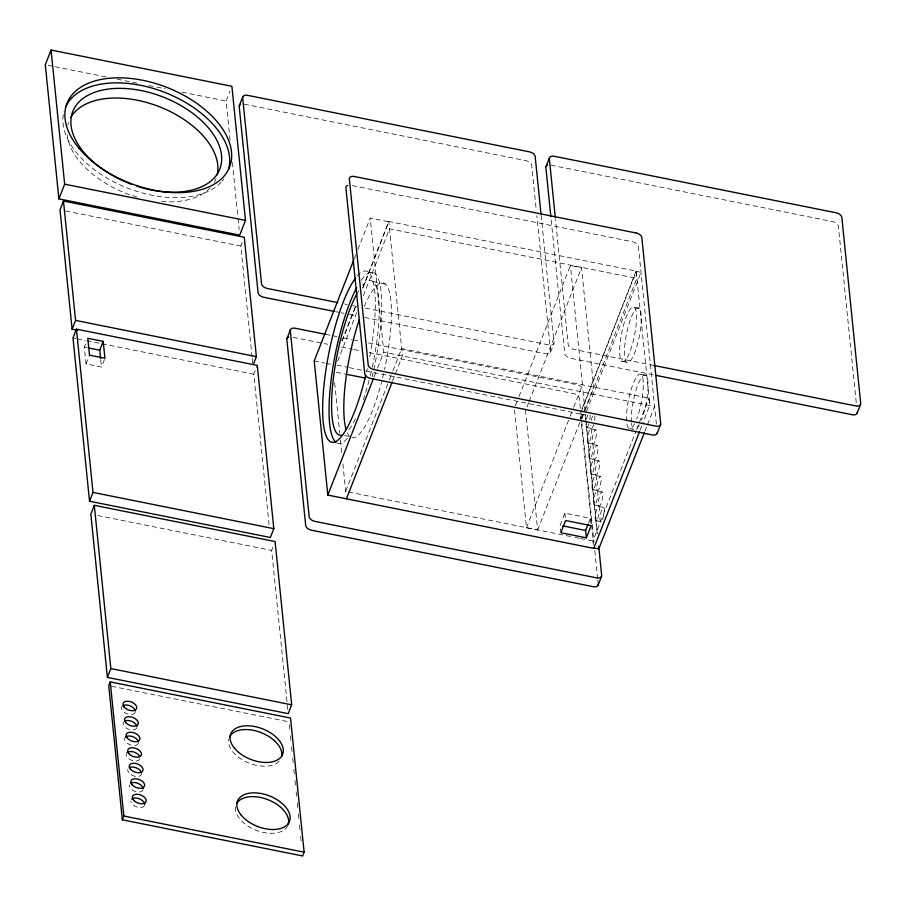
<?xml version="1.0" encoding="UTF-8"?>
<svg xmlns="http://www.w3.org/2000/svg" width="906" height="906" viewBox="0 0 906 906"><rect width="100%" height="100%" fill="white"/><g stroke="black" fill="none" stroke-linecap="round" stroke-linejoin="round"><path stroke-width="0.68" stroke-dasharray="4.53 3.4" d="M104.439 359.512L101.472 367.077L86.047 363.986L84.337 347.134L86.319 342.083M86.047 363.986L89.014 356.42M230.079 140.124L226.115 101.008L229.965 91.2M252.072 357.043L240.826 246.092L242.797 241.053M269.071 524.823L253.805 374.223L256.772 366.658M354.28 258.708L355.82 254.779M357.881 249.535L370.203 218.074L388.821 221.811L362.627 288.652M342.049 340.735L355.911 305.345M362.593 288.301L388.787 221.46L636.091 271.041L636.839 278.414L585.469 409.489M342.072 341.086L355.945 305.696M337.655 361.211L356.658 312.717M363.34 295.684L389.535 228.833L636.839 278.414M287.78 709.432L271.664 550.395L274.133 544.087M374.042 377.1L377.123 369.24M377.632 367.927L383.804 352.196L370.203 218.074M345.673 491.426L388.821 381.324M389.342 380.01L392.423 372.14M392.932 370.837L401.664 348.55L648.956 398.13L649.704 405.503L642.513 423.849M392.649 380.837L402.411 355.922L388.787 221.46M515.401 405.752L518.492 397.881M519.002 396.568L570.372 265.503L581.539 267.734L593.634 387.111L584.902 409.399M528.628 402.74L525.548 410.611L537.643 529.987L526.477 527.745L514.381 408.368M529.138 401.437L581.539 267.734M550.474 352.219L553.94 343.385M526.477 527.745L569.625 417.643M570.134 416.33L573.226 408.47M573.736 407.156L582.467 384.869L570.372 265.503M582.15 408.663L636.091 271.041M580.916 412.524L636.227 271.381L641.018 272.332L586.216 412.173M537.643 529.987L580.791 419.874M581.312 418.572L584.393 410.701M581.867 418.663L584.948 410.792M590.905 523.192L590.406 518.277L564.88 513.158L560.101 525.344L560.723 531.494M588.492 523.158L590.406 518.277M593.339 544.687L592.966 541.007L636.114 430.894M636.635 429.591L648.956 398.13M639.942 430.407L642.139 425.095M644.879 431.29L646.929 426.058M647.439 424.755L654.608 406.454L383.804 352.196M550.848 165.119L832.705 221.619A5.583 3.284 21.4 0 1 838.378 226.206L856.668 406.692M244.167 104.167L526.035 160.679A5.583 3.284 21.4 0 1 531.709 165.254L536.25 210.033M48.063 65.311L53.579 66.41M54.96 66.693L106.036 76.931M117.078 79.139L137.78 83.295M148.822 85.504L165.39 88.833M181.947 92.152L226.115 101.008M352.23 185.594L632.716 241.823A5.583 3.284 21.4 0 1 638.39 246.398L656.397 424.087M634.347 307.349A27.893 6.523 -78.7 0 1 629.885 351.879A27.893 6.523 -78.7 0 1 620.078 343.736A27.893 6.523 -78.7 0 1 634.347 307.349L639.126 308.312A27.893 6.523 -78.7 0 1 634.664 352.83A27.893 6.523 -78.7 0 1 624.868 344.699A27.893 6.523 -78.7 0 1 639.126 308.312M65.526 210.951L240.826 246.092M368.538 272.14L374.925 273.419M373.057 281.517L385.288 283.974M654.007 365.458L573.872 349.399A5.583 3.284 21.4 0 1 568.198 344.812L555.435 218.901M344.574 303.963L347.338 304.518M352.864 305.628L357.009 306.455M365.299 308.119L549.059 344.96A5.583 3.284 21.4 0 0 554.03 342.513L541.12 215.198M621.856 361.29L626.646 362.253M653.317 374.835L570.418 358.221A5.583 3.284 21.4 0 1 564.744 353.646L550.984 217.927M335.594 311.675L339.739 312.513M341.12 312.785L343.884 313.34M349.41 314.45L356.318 315.832M364.608 317.496L545.605 353.782A5.583 3.284 21.4 0 0 550.565 351.347L536.816 215.628M641.142 374.405L645.921 375.367M325.673 334.348L331.2 335.458M332.581 335.73L338.108 336.839M343.634 337.949L351.924 339.614M353.306 339.886L360.214 341.279M368.504 342.932L577.133 384.767A5.583 3.284 21.4 0 1 582.807 389.342L597.416 533.453M293.193 337.36L327.734 344.28M341.551 347.055L352.604 349.263M353.986 349.546L359.512 350.656M369.184 352.593L573.679 393.589A5.583 3.284 21.4 0 1 579.353 398.164L580.769 412.162M336.941 365.163L347.995 367.372M349.376 367.655L364.574 370.701M365.956 370.973L580.1 413.906L580.599 418.821M314.212 360.95L324.846 363.08M326.183 363.34L331.494 364.416M629.851 428.595L633.441 429.308A27.893 6.523 -78.7 0 1 631.448 423.351M336.307 372.253L344.597 373.918M586.295 427.507L591.086 428.47M591.12 428.991A7.248 1.699 -78.7 0 1 589.953 440.565A7.248 1.699 -78.7 0 1 587.405 438.459A7.248 1.699 -78.7 0 1 591.12 428.991L595.899 429.954A7.248 1.699 -78.7 0 1 594.744 441.528A7.248 1.699 -78.7 0 1 592.196 439.41A7.248 1.699 -78.7 0 1 595.899 429.954M72.99 337.972L75.753 338.527M77.135 338.799L85.413 340.463M86.795 340.747L100.6 343.51M101.982 343.782L253.805 374.223M587.869 443.023L592.66 443.974M592.683 444.495A7.248 1.699 -78.7 0 1 591.527 456.08A7.248 1.699 -78.7 0 1 588.979 453.963A7.248 1.699 -78.7 0 1 592.683 444.495L597.473 445.458A7.248 1.699 -78.7 0 1 596.318 457.032A7.248 1.699 -78.7 0 1 593.77 454.925A7.248 1.699 -78.7 0 1 597.473 445.458M84.337 347.134L86.908 347.644M589.444 458.527L594.223 459.489M594.257 460.01A7.248 1.699 -78.7 0 1 593.102 471.584A7.248 1.699 -78.7 0 1 590.553 469.467A7.248 1.699 -78.7 0 1 594.257 460.01L599.047 460.961A7.248 1.699 -78.7 0 1 597.881 472.547A7.248 1.699 -78.7 0 1 595.333 470.429A7.248 1.699 -78.7 0 1 599.047 460.961M591.018 474.031L595.797 474.993M595.831 475.514A7.248 1.699 -78.7 0 1 594.676 487.088A7.248 1.699 -78.7 0 1 592.128 484.97A7.248 1.699 -78.7 0 1 595.831 475.514L600.621 476.477A7.248 1.699 -78.7 0 1 599.455 488.051A7.248 1.699 -78.7 0 1 596.907 485.933A7.248 1.699 -78.7 0 1 600.621 476.477M344.518 435.548L348.595 436.364M592.581 489.534L597.371 490.497M597.405 491.018A7.248 1.699 -78.7 0 1 596.239 502.604A7.248 1.699 -78.7 0 1 593.69 500.486A7.248 1.699 -78.7 0 1 597.405 491.018L602.184 491.981A7.248 1.699 -78.7 0 1 601.029 503.555A7.248 1.699 -78.7 0 1 598.481 501.437A7.248 1.699 -78.7 0 1 602.184 491.981M594.155 505.05L598.945 506.001M598.662 506.42L603.453 507.383M596.046 520.656L600.825 521.618M348.436 491.969L573.623 537.122M575.004 537.405L579.149 538.232M580.531 538.504L592.966 541.007M97.746 515.525L271.664 550.395M111.529 686.238L289.037 721.833M636.227 271.381L649.828 405.492M597.224 533.543L585.197 414.789L580.406 413.827L591.595 524.2M580.905 413.555L593.951 542.275M594.812 550.667L597.643 578.651M597.79 580.055L598.209 584.245M591.731 525.593L593.43 542.354M564.88 513.158L565.378 518.073M334.665 382.842L339.773 433.136M340.475 440.123L342.038 455.492M342.887 463.872L346.047 495.106M232.344 162.48L237.87 216.964M238.018 218.357L239.15 229.535M252.208 358.448L252.785 364.065M289.32 724.63L289.886 730.213M290.452 735.808L291.019 741.391M291.585 746.986L292.162 752.569M292.729 758.152L293.295 763.747M293.861 769.33L294.427 774.924M294.994 780.508L295.56 786.102M296.126 791.685L296.692 797.28M297.259 802.863L297.825 808.446M298.391 814.041L298.957 819.624M299.524 825.219L300.09 830.802M300.656 836.397L301.222 841.98M100.759 360.056L101.472 367.077M631.357 422.162A27.893 6.523 -78.7 0 1 638.266 383.895A27.893 6.523 -78.7 0 1 647.96 381.72A27.893 6.523 -78.7 0 1 641.459 419.897M639.274 424.733A27.893 6.523 -78.7 0 1 637.111 428.051M594.846 415.99A7.248 1.699 -78.7 0 1 594.551 420.826M593.713 424.45A7.248 1.699 -78.7 0 1 590.519 425.548M591.233 420.237A7.248 1.699 -78.7 0 1 592.818 415.639M626.567 421.199A27.893 6.523 -78.7 0 1 633.475 382.932A27.893 6.523 -78.7 0 1 643.169 380.758A27.893 6.523 -78.7 0 1 636.68 418.934M634.483 423.77A27.893 6.523 -78.7 0 1 630.338 428.651M628.662 428.357A27.893 6.523 -78.7 0 1 626.669 422.389M590.066 415.039A7.248 1.699 -78.7 0 1 589.761 419.863M588.923 423.498A7.248 1.699 -78.7 0 1 585.729 424.597M586.454 419.274A7.248 1.699 -78.7 0 1 588.028 414.676M364.257 306.522A78.935 18.46 -78.7 0 1 388.923 290.328A78.935 18.46 -78.7 0 1 384.529 369.603M383.634 373.6A78.935 18.46 -78.7 0 1 382.366 378.867M382.038 380.18A78.935 18.46 -78.7 0 1 352.196 437.723M349.954 436.635A78.935 18.46 -78.7 0 1 347.009 432.196M357.066 276.104A87.304 20.419 -78.7 0 1 369.24 359.467M367.304 368.685A87.304 20.419 -78.7 0 1 366.715 371.279M361.234 280.248A87.304 20.419 -78.7 0 1 381.052 291.053A87.304 20.419 -78.7 0 1 372.128 376.658M347.326 438.323A87.304 20.419 -78.7 0 1 335.854 442.275M362.683 285.096A78.935 18.46 -78.7 0 1 371.709 369.829M371.403 371.143A78.935 18.46 -78.7 0 1 369.467 379.036M369.127 380.35A78.935 18.46 -78.7 0 1 363.193 400.01M355.345 419.048A78.935 18.46 -78.7 0 1 348.097 430.599M356.556 294.473A78.935 18.46 -78.7 0 1 358.878 290.418M279.127 761.289A27.893 16.399 21.4 0 1 247.508 762.444A27.893 16.399 21.4 0 1 228.788 739.239M287.768 825.649A27.893 16.399 21.4 0 1 256.851 830.542A27.893 16.399 21.4 0 1 235.583 806.306M139.898 758.786A7.248 4.258 21.4 0 1 131.755 760.315A7.248 4.258 21.4 0 1 126.308 753.747M141.585 773.158A7.248 4.258 21.4 0 1 134.235 776.114A7.248 4.258 21.4 0 1 127.882 769.251M143.046 789.806A7.248 4.258 21.4 0 1 134.903 791.334A7.248 4.258 21.4 0 1 129.445 784.755M144.507 805.581A7.248 4.258 21.4 0 1 136.908 806.986A7.248 4.258 21.4 0 1 130.883 801.097M138.324 743.282A7.248 4.258 21.4 0 1 130.192 744.811A7.248 4.258 21.4 0 1 124.734 738.243M136.761 727.767A7.248 4.258 21.4 0 1 127.746 728.934A7.248 4.258 21.4 0 1 123.737 721.765M135.187 712.263A7.248 4.258 21.4 0 1 126.172 713.43A7.248 4.258 21.4 0 1 122.174 706.261M210.192 187.848A78.935 46.399 21.4 0 1 158.709 201.313M137.01 197.032A78.935 46.399 21.4 0 1 67.259 134.858M67.791 125.107A78.935 46.399 21.4 0 1 68.516 122.514M216.047 178.629A78.935 46.399 21.4 0 1 214.303 182.299M223.805 179.003A87.304 51.314 21.4 0 1 222.083 181.166M221.155 182.197A87.304 51.314 21.4 0 1 120.611 185.118A87.304 51.314 21.4 0 1 64.066 111.212M602.456 519.432A7.248 1.699 -78.7 0 0 603.86 507.587A7.248 1.699 -78.7 0 0 600.1 516.488A7.248 1.699 -78.7 0 0 602.456 519.432M597.666 518.47A7.248 1.699 -78.7 0 0 599.07 506.624A7.248 1.699 -78.7 0 0 595.321 515.525A7.248 1.699 -78.7 0 0 597.666 518.47"/><path stroke-width="1.36" d="M51.064 50.045L45.3 64.756L58.89 198.878L239.716 235.13L245.481 220.418L231.879 86.297L51.064 50.045L64.654 184.167L58.89 198.878M253.42 364.212L256.375 356.647L244.28 237.27L63.465 201.019L60.011 209.841L72.106 329.218L77.622 330.328M72.106 329.218L75.56 320.396L63.465 201.019M76.455 329.15L72.99 337.972L89.535 501.233L270.362 537.485L273.816 528.662L257.27 365.401L76.455 329.15L93.001 492.411L89.535 501.233M100.623 358.651L99.762 350.226L103.216 341.392L87.803 338.3L89.501 355.152L104.926 358.244L103.216 341.392M239.297 105.742L242.751 96.919M94.303 505.31L90.849 514.144L107.395 677.405L288.21 713.656L291.675 704.834L275.118 541.562L94.303 505.31L110.849 668.571L107.395 677.405M110.238 681.901L108.754 685.683L122.344 819.805L302.638 855.955L304.122 852.172L290.52 718.05L110.238 681.901L123.828 816.023L122.344 819.805M286.942 338.651L290.396 329.829M353.77 260.022L314.212 360.95L327.813 495.061L593.713 548.379L639.579 431.63M327.813 495.061L373.521 378.414M346.42 498.798L392.139 382.139M545.967 166.681L549.432 157.859M586.375 537.836L591.154 525.65L565.627 520.531L560.848 532.717L586.375 537.836L585.627 530.463L588.017 524.37M593.996 547.949L598.787 548.911L644.37 432.592M657.156 433.351L660.621 424.529M598.119 585.117L601.584 576.295M857.155 413.159L860.609 404.336M64.654 184.167L245.481 220.418M654.007 365.458L855.74 405.899A5.583 3.284 21.4 0 0 860.7 403.464L841.844 217.372A5.583 3.284 21.4 0 0 836.17 212.797L554.302 156.285A5.583 3.284 21.4 0 0 549.342 158.731L555.299 217.497M337.666 302.581L267.202 288.448A5.583 3.284 21.4 0 1 261.528 283.872L242.672 97.791A5.583 3.284 21.4 0 1 247.632 95.345L529.489 151.857A5.583 3.284 21.4 0 1 535.163 156.432L540.984 213.793M656.08 375.39L852.274 414.733A5.583 3.284 21.4 0 0 857.246 412.287M334.212 311.404L263.748 297.281A5.583 3.284 21.4 0 1 258.074 292.695L239.207 106.614A5.583 3.284 21.4 0 1 240.509 104.45M325.673 334.348L295.277 328.255A5.583 3.284 21.4 0 0 290.305 330.701L309.173 516.782A5.583 3.284 21.4 0 0 314.846 521.358L596.703 577.869A5.583 3.284 21.4 0 0 601.663 575.423L598.832 547.439M345.979 374.189L365.322 378.074M75.56 320.396L256.375 356.647M88.199 347.904L99.762 350.226M562.785 525.888L585.627 530.463M93.001 492.411L273.816 528.662M110.849 668.571L291.675 704.834M123.828 816.023L304.122 852.172M598.504 546.114L598.787 548.911M550.848 216.523L545.876 167.553A5.583 3.284 21.4 0 1 546.76 165.639M347.689 185.39A5.583 3.284 21.4 0 0 345.888 187.757L364.744 373.838A5.583 3.284 21.4 0 0 370.418 378.414L652.286 434.925A5.583 3.284 21.4 0 0 657.246 432.479M365.741 375.378A87.304 20.419 -78.7 0 1 323.261 422.581A87.304 20.419 -78.7 0 1 355.605 277.949M346.069 429.501A78.935 18.46 -78.7 0 1 359.365 319.478M335.854 442.275A87.304 20.419 -78.7 0 1 331.551 376.579A87.304 20.419 -78.7 0 1 356.681 287.757M342.468 435.027A78.935 18.46 -78.7 0 1 332.695 384.506A78.935 18.46 -78.7 0 1 356.556 294.473M547.19 165.39A5.583 3.284 21.4 0 1 547.677 165.186M229.456 737.212A27.893 16.399 21.4 0 1 260.373 732.32A27.893 16.399 21.4 0 1 281.641 756.555M236.76 803.316A27.893 16.399 21.4 0 1 268.867 800.055A27.893 16.399 21.4 0 1 288.153 824.653M126.885 752.784A7.248 4.258 21.4 0 1 133.544 751.923A7.248 4.258 21.4 0 1 139.66 756.419M129.456 767.563A7.248 4.258 21.4 0 1 141.234 771.935M131.03 783.067A7.248 4.258 21.4 0 1 138.459 783.588A7.248 4.258 21.4 0 1 143.159 788.662M131.823 799.092A7.248 4.258 21.4 0 1 139.626 798.922A7.248 4.258 21.4 0 1 144.745 804.483M125.311 737.28A7.248 4.258 21.4 0 1 132.876 736.714A7.248 4.258 21.4 0 1 138.448 742.15M124.745 721.04A7.248 4.258 21.4 0 1 132.174 721.561A7.248 4.258 21.4 0 1 136.874 726.635M123.171 705.536A7.248 4.258 21.4 0 1 130.611 706.057A7.248 4.258 21.4 0 1 135.3 711.131M70.713 117.576A78.935 46.399 21.4 0 1 159.275 106.682A78.935 46.399 21.4 0 1 217.214 174.779M65.413 107.44A87.304 51.314 21.4 0 1 163.522 91.925A87.304 51.314 21.4 0 1 228.516 169.343M111.778 175.051A78.935 46.399 21.4 0 1 98.369 91.098A78.935 46.399 21.4 0 1 218.742 144.428A78.935 46.399 21.4 0 1 136.851 186.16M131.676 184.36A78.935 46.399 21.4 0 1 113.023 175.753M598.209 584.245A5.583 3.284 21.4 0 1 593.249 586.692L311.381 530.18A5.583 3.284 21.4 0 1 305.707 525.605L286.851 339.524A5.583 3.284 21.4 0 1 288.652 337.157M636.171 233.001L354.314 176.489A5.583 3.284 21.4 0 0 349.342 178.935L368.21 365.016A5.583 3.284 21.4 0 0 373.884 369.591L655.74 426.103A5.583 3.284 21.4 0 0 660.712 423.657L641.844 237.576A5.583 3.284 21.4 0 0 636.171 233.001M234.552 748.277A27.893 16.399 21.4 0 0 280.611 757.507A27.893 16.399 21.4 0 0 254.914 726.567A27.893 16.399 21.4 0 0 234.552 748.277M241.358 815.343A27.893 16.399 21.4 0 0 287.406 824.573A27.893 16.399 21.4 0 0 261.709 793.622A27.893 16.399 21.4 0 0 241.358 815.343M128.833 753.566A7.248 4.258 21.4 0 0 140.804 755.966A7.248 4.258 21.4 0 0 134.122 747.914A7.248 4.258 21.4 0 0 128.833 753.566M130.396 769.069A7.248 4.258 21.4 0 0 142.378 771.47A7.248 4.258 21.4 0 0 135.696 763.43A7.248 4.258 21.4 0 0 130.396 769.069M131.97 784.585A7.248 4.258 21.4 0 0 143.952 786.986A7.248 4.258 21.4 0 0 137.27 778.933A7.248 4.258 21.4 0 0 131.97 784.585M134.394 800.961A7.248 4.258 21.4 0 0 145.991 801.799A7.248 4.258 21.4 0 0 137.519 794.256A7.248 4.258 21.4 0 0 134.394 800.961M127.259 738.062A7.248 4.258 21.4 0 0 139.23 740.462A7.248 4.258 21.4 0 0 132.548 732.41A7.248 4.258 21.4 0 0 127.259 738.062M125.685 722.546A7.248 4.258 21.4 0 0 137.655 724.947A7.248 4.258 21.4 0 0 130.974 716.906A7.248 4.258 21.4 0 0 125.685 722.546M124.111 707.042A7.248 4.258 21.4 0 0 136.093 709.443A7.248 4.258 21.4 0 0 129.411 701.403A7.248 4.258 21.4 0 0 124.111 707.042M78.981 148.256A87.304 51.314 21.4 0 0 223.136 177.157A87.304 51.314 21.4 0 0 142.695 80.283A87.304 51.314 21.4 0 0 78.981 148.256"/></g></svg>
